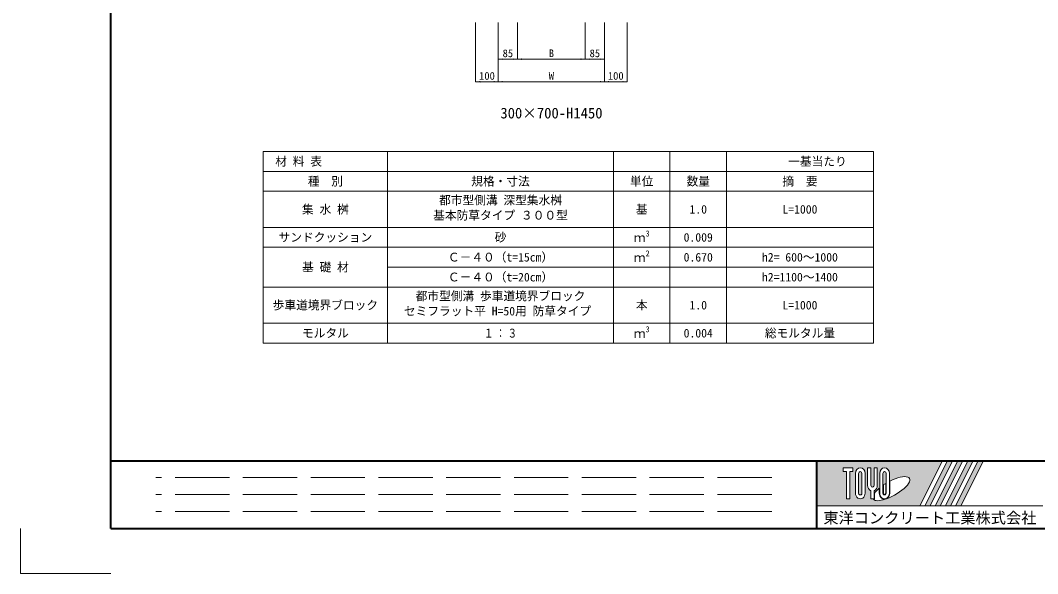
# Model space of a CAD drawing. Units: millimetres at full size. Extents: x 77586 to 117720, y -503 to 5664.
# Drawn here: x 109320 to 113822, y -503 to 1945 of the extents above; entities that cross this region are included whole.
import ezdxf
from ezdxf.enums import TextEntityAlignment as Align

# ---------------------------------------------------------------- set-up
doc = ezdxf.new("R2010")
doc.units = ezdxf.units.MM
doc.header["$LTSCALE"] = 40
doc.linetypes.add('CHAIN_DOUBLE_DASH', pattern=[23.5, 12, -1.5, 3.5, -1.5, 3.5, -1.5])
doc.linetypes.add('DASHED', pattern=[7.5, 6, -1.5])
for name, color, linetype, lineweight in [('Defpoints_3', 8, 'Continuous', 0), ('図枠', 7, 'Continuous', 5), ('寸法・材料表', 7, 'Continuous', 13), ('寸法線', 7, 'Continuous', 9), ('補助線', 8, 'CHAIN_DOUBLE_DASH', 5)]:
    doc.layers.add(name, color=color, linetype=linetype, lineweight=lineweight)
doc.styles.add('ＭＳ ゴシック', font='')
doc.styles.add('ＭＳ Ｐゴシック', font='')
doc.styles.get('ＭＳ ゴシック').set_extended_font_data('MS Gothic')
doc.styles.get('ＭＳ Ｐゴシック').set_extended_font_data('MS PGothic')

# ---------------------------------------------------------------- blocks, each defined once
blk = doc.blocks.new('filled_arrow')
at = {"color": 0, "linetype": 'Continuous', "lineweight": -2}
blk.add_solid([(7.5, 1.25), (0, 0), (7.5, -1.25)], dxfattribs=at)

msp = doc.modelspace()

# ---------------------------------------------------------------- hatches: boundary and pattern name
at = {"layer": '図枠'}
h = msp.add_hatch(color=256, dxfattribs=at)
h.paths.add_polyline_path([(112845.08, -3.21), (112845.08, -203.21), (113300.39, -203.21), (113400.39, -3.21)])
edge = h.paths.add_edge_path(flags=16)
edge.add_ellipse((113174.53, -127.05), major_axis=(80.81, 45.23), ratio=0.3471473, start_angle=-144.31122, end_angle=72.1899, ccw=False)
edge.add_ellipse((113144.6, -146.58), major_axis=(0, 27.5), ratio=0.8463542, start_angle=-160.70346, end_angle=-90)
edge.add_line((113167.88, -146.58), (113167.88, -94.15))
edge = h.paths.add_edge_path(flags=16)
edge.add_ellipse((113144.6, -59.84), major_axis=(0, 25.38), ratio=0.8463542, start_angle=-90, end_angle=90, ccw=False)
edge.add_line((113166.09, -59.84), (113166.09, -146.58))
edge.add_ellipse((113144.6, -146.58), major_axis=(0, 25.38), ratio=0.8463542, start_angle=90, end_angle=-90, ccw=False)
edge.add_line((113123.12, -146.58), (113123.12, -59.84))
edge = h.paths.add_edge_path(flags=16)
edge.add_line((113151.76, -59.84), (113151.76, -146.58))
edge.add_ellipse((113144.6, -146.58), major_axis=(0, 8.46), ratio=0.8463542, start_angle=90, end_angle=-90, ccw=False)
edge.add_line((113137.44, -146.58), (113137.44, -59.84))
edge.add_ellipse((113144.6, -59.84), major_axis=(0, 8.46), ratio=0.8463542, start_angle=-90, end_angle=90, ccw=False)
edge = h.paths.add_edge_path(flags=16)
edge.add_line((113149.97, -104.17), (113149.97, -146.58))
edge.add_ellipse((113144.6, -146.58), major_axis=(0, 6.35), ratio=0.8463542, start_angle=90, end_angle=-90, ccw=False)
edge.add_line((113139.23, -146.58), (113139.23, -111.12))
edge.add_ellipse((113174.53, -127.05), major_axis=(80.81, 45.23), ratio=0.3471473, start_angle=107.79174, end_angle=126.47132, ccw=False)
edge = h.paths.add_edge_path(flags=16)
edge.add_ellipse((113090.89, -112.2), major_axis=(0, 25.38), ratio=0.8463542, start_angle=-163.34117, end_angle=-90, ccw=False)
edge.add_line((113098.05, -136.13), (113098.05, -171.96))
edge.add_line((113098.05, -171.96), (113083.73, -171.96))
edge.add_line((113083.73, -171.96), (113083.73, -136.13))
edge.add_ellipse((113090.89, -112.2), major_axis=(0, 25.38), ratio=0.8463542, start_angle=90, end_angle=163.34117, ccw=False)
edge.add_line((113069.41, -112.2), (113069.41, -34.46))
edge.add_line((113069.41, -34.46), (113083.73, -34.46))
edge.add_line((113083.73, -34.46), (113083.73, -112.2))
edge.add_ellipse((113090.89, -112.2), major_axis=(0, 8.46), ratio=0.8463542, start_angle=90, end_angle=-90)
edge.add_line((113098.05, -112.2), (113098.05, -34.46))
edge.add_line((113098.05, -34.46), (113112.38, -34.46))
edge.add_line((113112.38, -34.46), (113112.38, -112.2))
edge = h.paths.add_edge_path(flags=16)
edge.add_line((113121.33, -124.68), (113121.33, -146.58))
edge.add_ellipse((113144.6, -146.58), major_axis=(0, 27.5), ratio=0.8463542, start_angle=90, end_angle=-171.54427)
edge.add_ellipse((113174.53, -127.05), major_axis=(80.81, 45.23), ratio=0.3471473, start_angle=-178.64954, end_angle=-148.29244, ccw=False)
edge.add_line((113094.97, -174.08), (113099.84, -174.08))
edge.add_line((113099.84, -174.08), (113099.84, -147.26))
edge.add_ellipse((113174.53, -127.05), major_axis=(80.81, 45.23), ratio=0.3471473, start_angle=148.21912, end_angle=165.90812, ccw=False)
edge = h.paths.add_edge_path(flags=16)
edge.add_ellipse((113037.18, -59.84), major_axis=(0, 25.38), ratio=0.8463542, start_angle=-90, end_angle=90, ccw=False)
edge.add_line((113058.67, -59.84), (113058.67, -146.58))
edge.add_ellipse((113037.18, -146.58), major_axis=(0, 25.38), ratio=0.8463542, start_angle=90, end_angle=-90, ccw=False)
edge.add_line((113015.7, -146.58), (113015.7, -59.84))
edge = h.paths.add_edge_path(flags=16)
edge.add_line((113044.34, -59.84), (113044.34, -146.58))
edge.add_ellipse((113037.18, -146.58), major_axis=(0, 8.46), ratio=0.8463542, start_angle=90, end_angle=-90, ccw=False)
edge.add_line((113030.02, -146.58), (113030.02, -59.84))
edge.add_ellipse((113037.18, -59.84), major_axis=(0, 8.46), ratio=0.8463542, start_angle=-90, end_angle=90, ccw=False)
h.paths.add_polyline_path([(113004.95, -34.46), (113004.95, -51.38), (112990.63, -51.38), (112990.63, -171.96), (112976.31, -171.96), (112976.31, -51.38), (112961.99, -51.38), (112961.99, -34.46)], flags=16)
for points in [[(113323.08, -203.21), (113345.77, -203.21), (113445.77, -3.21), (113423.08, -3.21)], [(113491.14, -3.21), (113468.45, -3.21), (113368.45, -203.21), (113391.14, -203.21)], [(113536.52, -3.21), (113513.83, -3.21), (113413.83, -203.21), (113436.52, -203.21)], [(113581.89, -3.21), (113559.2, -3.21), (113459.2, -203.21), (113481.89, -203.21)]]:
    msp.add_hatch(color=256, dxfattribs=at).paths.add_polyline_path(points)

# ---------------------------------------------------------------- linework, layer by layer
at = {"layer": 'Defpoints_3'}
for p, q in [((110395.08, 1365.03), (113095.08, 1365.03)), ((110395.08, 1365.03), (110395.08, 1277.03)), ((110945.08, 1365.03), (110945.08, 1277.03)), ((111945.08, 1365.03), (111945.08, 1277.03)), ((112195.08, 1365.03), (112195.08, 1277.03)), ((112445.08, 1365.03), (112445.08, 1277.03)), ((113095.08, 1365.03), (113095.08, 1277.03)), ((111945.08, 853.03), (112445.08, 853.03))]:
    msp.add_line(p, q, dxfattribs=at)
at = {"layer": 'Defpoints_3', "color": 7, "lineweight": 13}
for p, q in [((109320.08, -303.21), (109320.08, -503.21)), ((109320.08, -503.21), (109720.08, -503.21))]:
    msp.add_line(p, q, dxfattribs=at)
at = {"layer": '図枠', "lineweight": 40}
for p, q in [((109720.08, -303.21), (109720.08, 5236.79)), ((109720.08, -3.21), (117520.08, -3.21)), ((112845.08, -303.21), (112845.08, -3.21)), ((109720.08, -303.21), (117520.08, -303.21))]:
    msp.add_line(p, q, dxfattribs=at)
at = {"layer": '図枠'}
for p, q in [((112845.08, -3.21), (113400.39, -3.21)), ((112961.99, -34.46), (112961.99, -51.38)), ((112961.99, -34.46), (113004.95, -34.46)), ((113004.95, -34.46), (113004.95, -51.38)), ((113069.41, -34.46), (113083.73, -34.46)), ((113069.41, -112.2), (113069.41, -34.46)), ((113083.73, -34.46), (113083.73, -112.2)), ((113098.05, -34.46), (113112.38, -34.46)), ((113098.05, -112.2), (113098.05, -34.46)), ((113112.38, -34.46), (113112.38, -112.2)), ((113400.39, -3.21), (113300.39, -203.21)), ((113423.08, -3.21), (113323.08, -203.21)), ((113445.77, -3.21), (113345.77, -203.21)), ((113468.45, -3.21), (113368.45, -203.21)), ((113491.14, -3.21), (113391.14, -203.21)), ((113513.83, -3.21), (113413.83, -203.21)), ((113423.08, -3.21), (113445.77, -3.21)), ((113536.52, -3.21), (113436.52, -203.21)), ((113559.2, -3.21), (113459.2, -203.21)), ((113468.45, -3.21), (113491.14, -3.21)), ((113581.89, -3.21), (113481.89, -203.21)), ((113513.83, -3.21), (113536.52, -3.21)), ((113559.2, -3.21), (113581.89, -3.21)), ((112976.31, -51.38), (112961.99, -51.38)), ((112976.31, -51.38), (112976.31, -171.96)), ((112990.63, -51.38), (112990.63, -171.96)), ((113004.95, -51.38), (112990.63, -51.38)), ((113015.7, -59.84), (113015.7, -146.58)), ((113030.02, -146.58), (113030.02, -59.84)), ((113044.34, -59.84), (113044.34, -146.58)), ((113058.67, -146.58), (113058.67, -59.84)), ((113123.12, -59.84), (113123.12, -146.58)), ((113137.44, -146.58), (113137.44, -59.84)), ((113151.76, -59.84), (113151.76, -146.58)), ((113166.09, -146.58), (113166.09, -59.84)), ((113121.33, -124.68), (113121.33, -146.58)), ((113139.23, -146.58), (113139.23, -111.12)), ((113149.97, -104.17), (113149.97, -146.58)), ((113167.88, -146.58), (113167.88, -94.15)), ((112990.63, -171.96), (112976.31, -171.96)), ((113083.73, -136.13), (113083.73, -171.96)), ((113098.05, -171.96), (113083.73, -171.96)), ((113094.97, -174.08), (113099.84, -174.08)), ((113098.05, -136.13), (113098.05, -171.96)), ((113099.84, -147.26), (113099.84, -174.08)), ((112845.08, -203.21), (113300.39, -203.21)), ((113323.08, -203.21), (113345.77, -203.21)), ((113368.45, -203.21), (113391.14, -203.21)), ((113413.83, -203.21), (113436.52, -203.21)), ((113459.2, -203.21), (113481.89, -203.21))]:
    msp.add_line(p, q, dxfattribs=at)
at = {"layer": '図枠', "linetype": 'DASHED', "lineweight": 9}
for p, q in [((112645.08, -78.21), (109920.08, -78.21)), ((112645.08, -153.21), (109920.08, -153.21)), ((112645.08, -228.21), (109920.08, -228.21))]:
    msp.add_line(p, q, dxfattribs=at)
at = {"layer": '図枠'}
for centre, major_axis, ratio, start_param, end_param in [((113037.18, -59.84), (0, 25.38), 0.846354, 4.712389, 7.8539816), ((113144.6, -59.84), (0, 25.38), 0.846354, 4.712389, 7.8539816), ((113037.18, -59.84), (0, 8.46), 0.846354, 4.712389, 7.8539816), ((113144.6, -59.84), (0, 8.46), 0.846354, 4.712389, 7.8539816), ((113174.53, -127.05), (80.81, 45.23), 0.347147, 4.2621853, 7.7429163), ((113090.89, -112.2), (0, 25.38), 0.846354, 1.5707963, 2.8017557), ((113090.89, -112.2), (0, 8.46), 0.846354, 1.5707963, 4.712389), ((113090.89, -112.2), (0, 25.38), 0.846354, 3.4814296, 4.712389), ((113174.53, -127.05), (80.81, 45.23), 0.347147, 2.0815197, 2.5155126), ((113174.53, -127.05), (80.81, 45.23), 0.347147, 1.6817405, 1.8219833), ((113037.18, -146.58), (0, 25.38), 0.846354, 1.5707963, 4.712389), ((113037.18, -146.58), (0, 8.46), 0.846354, 1.5707963, 4.712389), ((113174.53, -127.05), (80.81, 45.23), 0.347147, 3.2093975, 4.2004451), ((113144.6, -146.58), (0, 27.5), 0.846354, 1.5707963, 3.3154679), ((113144.6, -146.58), (0, 25.38), 0.846354, 1.5707963, 4.712389), ((113144.6, -146.58), (0, 8.46), 0.846354, 1.5707963, 4.712389), ((113144.6, -146.58), (0, 6.35), 0.846354, 1.5707963, 4.712389), ((113144.6, -146.58), (0, 27.5), 0.846354, 3.5338438, 4.712389)]:
    msp.add_ellipse(centre, major_axis=major_axis, ratio=ratio, start_param=start_param, end_param=end_param, dxfattribs=at)
at = {"layer": '寸法・材料表'}
for p, q in [((110395.08, 1277.03), (113095.08, 1277.03)), ((110395.08, 1277.03), (110395.08, 517.03)), ((110945.08, 1277.03), (110945.08, 517.03)), ((111945.08, 1277.03), (111945.08, 517.03)), ((112195.08, 1277.03), (112195.08, 517.03)), ((112445.08, 1277.03), (112445.08, 517.03)), ((113095.08, 1277.03), (113095.08, 517.03)), ((110395.08, 1189.03), (113095.08, 1189.03)), ((110395.08, 1029.03), (113095.08, 1029.03)), ((110395.08, 941.03), (113095.08, 941.03)), ((110945.08, 853.03), (111945.08, 853.03)), ((112445.08, 853.03), (113095.08, 853.03)), ((110395.08, 765.03), (113095.08, 765.03)), ((110395.08, 605.03), (113095.08, 605.03)), ((110395.08, 517.03), (113095.08, 517.03))]:
    msp.add_line(p, q, dxfattribs=at)
at = {"layer": '寸法線'}
for p, q in [((111335.08, 1935.36), (111335.08, 1673.58)), ((111435.08, 1935.36), (111435.08, 1773.58)), ((111435.08, 1935.36), (111435.08, 1673.58)), ((111435.08, 1935.36), (111435.08, 1673.58)), ((111520.08, 1935.36), (111520.08, 1773.58)), ((111520.08, 1935.36), (111520.08, 1773.58)), ((111820.08, 1935.36), (111820.08, 1773.58)), ((111820.08, 1935.36), (111820.08, 1773.58)), ((111905.08, 1935.36), (111905.08, 1773.58)), ((111905.08, 1935.36), (111905.08, 1673.58)), ((111905.08, 1935.36), (111905.08, 1673.58)), ((112005.08, 1935.36), (112005.08, 1673.58)), ((111435.08, 1773.58), (111520.08, 1773.58)), ((111520.08, 1773.58), (111820.08, 1773.58)), ((111820.08, 1773.58), (111905.08, 1773.58)), ((111435.08, 1673.58), (111335.08, 1673.58)), ((111435.08, 1673.58), (111905.08, 1673.58)), ((111905.08, 1673.58), (112005.08, 1673.58))]:
    msp.add_line(p, q, dxfattribs=at)
at = {"layer": '補助線', "linetype": 'Continuous', "lineweight": 13}
msp.add_line((112845.08, -203.21), (113845.08, -203.21), dxfattribs=at)

# ---------------------------------------------------------------- block references
at = {"layer": '寸法線', "xscale": 2.67, "yscale": 2.67}
for p in [(111435.08, 1773.58), (111520.08, 1773.58), (111820.08, 1773.58), (111335.08, 1673.58), (111435.08, 1673.58), (111905.08, 1673.58)]:
    msp.add_blockref('filled_arrow', p, dxfattribs=at)
at = {"layer": '寸法線', "xscale": 2.67, "yscale": 2.67, "rotation": 180}
for p in [(111520.08, 1773.58), (111820.08, 1773.58), (111905.08, 1773.58), (111435.08, 1673.58), (111905.08, 1673.58), (112005.08, 1673.58)]:
    msp.add_blockref('filled_arrow', p, dxfattribs=at)

# ---------------------------------------------------------------- texts
at = {"layer": '図枠', "style": 'ＭＳ ゴシック'}
msp.add_text('東洋コンクリート工業株式会社', height=49.37, dxfattribs=at).set_placement((113345.08, -256.33), align=Align.MIDDLE_CENTER)
at = {"layer": '寸法・材料表', "style": 'ＭＳ ゴシック'}
msp.add_text('\u3000材 料 表', height=37.98, dxfattribs=at).set_placement((110396.28, 1321.03), align=Align.MIDDLE_LEFT)
for s, p in [('\u3000\u3000\u3000一基当たり', (112770.08, 1321.03)), ('種\u3000別', (110670.08, 1233.03)), ('規格・寸法', (111445.08, 1233.03)), ('単位', (112070.08, 1233.03)), ('数量', (112320.08, 1233.03)), ('摘\u3000要', (112770.08, 1233.03)), ('集 水 桝', (110670.08, 1109.03)), ('基', (112070.08, 1109.03)), ('1.0', (112320.08, 1109.03)), ('L=1000', (112770.08, 1109.03)), ('サンドクッション', (110670.08, 985.03)), ('砂', (111445.08, 985.03)), ('0.009', (112320.08, 985.03)), ('Ｃ－４０（t=15cm）', (111445.08, 897.03)), ('0.670', (112320.08, 897.03)), ('h2= 600～1000', (112770.08, 897.03)), ('基 礎 材', (110670.08, 853.03)), ('Ｃ－４０（t=20cm）', (111445.08, 809.03)), ('h2=1100～1400', (112770.08, 809.03)), ('歩車道境界ブロック', (110670.08, 685.03)), ('本', (112070.08, 685.03)), ('1.0', (112320.08, 685.03)), ('L=1000', (112770.08, 685.03)), ('総モルタル量', (112770.08, 561.03)), ('モルタル', (110670.08, 561.03)), ('0.004', (112320.08, 561.03))]:
    msp.add_text(s, height=37.98, dxfattribs=at).set_placement(p, align=Align.MIDDLE_CENTER)
for s, p in [('都市型側溝 深型集水桝', (111173.13, 1168.27)), ('基本防草タイプ ３００型', (111147.23, 1101.6)), ('都市型側溝 歩車道境界ブロック', (111069.53, 744.27)), ('セミフラット平 H=50用 防草タイプ ', (111017.73, 677.6))]:
    msp.add_text(s, height=37.98, dxfattribs=at).set_placement(p, align=Align.TOP_LEFT)
for s, height, p in [('ｍ', 37.98, (112035.11, 952.9)), ('3', 26.58, (112086.91, 980.9)), ('ｍ', 37.98, (112035.11, 864.9)), ('2', 26.58, (112086.91, 892.9)), ('3', 26.58, (112086.91, 556.9)), ('ｍ', 37.98, (112035.11, 528.9))]:
    msp.add_text(s, height=height, dxfattribs=at).set_placement(p, align=Align.BOTTOM_LEFT)
at = {"layer": '寸法・材料表', "style": 'ＭＳ Ｐゴシック', "width": 0.75}
msp.add_text('１ ： ３', height=39.59, dxfattribs=at).set_placement((111445.08, 561.03), align=Align.MIDDLE_CENTER)
at = {"layer": '寸法線', "style": 'ＭＳ ゴシック'}
for s, p in [('85', (111477.58, 1799.58)), ('B', (111670.08, 1799.58)), ('85', (111862.58, 1799.58)), ('100', (111385.08, 1699.58)), ('W', (111670.08, 1699.58)), ('100', (111955.08, 1699.58))]:
    msp.add_text(s, height=34.18, dxfattribs=at).set_placement(p, align=Align.MIDDLE_CENTER)
at = {"layer": '補助線', "style": 'ＭＳ ゴシック'}
msp.add_text('300×700-H1450', height=47.47, dxfattribs=at).set_placement((111670.5, 1535), align=Align.MIDDLE_CENTER)

doc.saveas('drawing.dxf')
